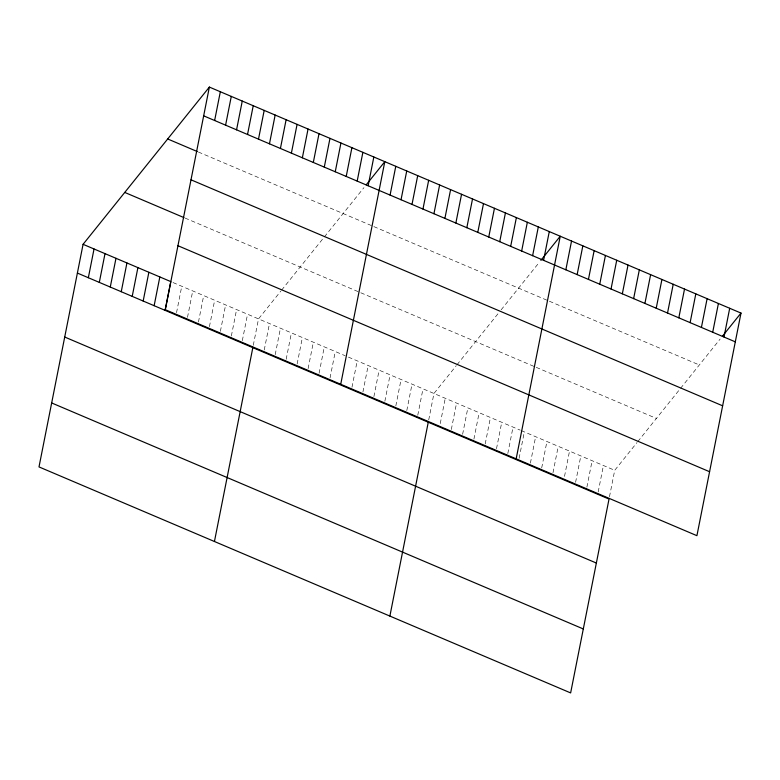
<?xml version="1.0" encoding="UTF-8"?>
<svg xmlns="http://www.w3.org/2000/svg" width="780" height="780" viewBox="0 0 780 780"><rect width="100%" height="100%" fill="white"/><g stroke="black" fill="none" stroke-linecap="round" stroke-linejoin="round"><path stroke-width="0.58" stroke-dasharray="3.9 2.92" d="M176.524 312.721L181.759 286.26M187.493 317.382L192.728 290.921M198.451 322.043L203.687 295.591M209.42 326.703L214.656 300.251M220.379 331.363L225.625 304.912M231.348 336.024L236.584 309.572M242.317 340.694L247.553 314.233M253.276 345.355L258.521 318.893L280.839 291.096M264.244 350.015L269.48 323.554M275.203 354.676L280.449 328.214M286.172 359.336L291.408 332.875M297.141 363.997L302.377 337.535M308.1 368.657L313.346 342.196M319.069 373.318L324.305 346.856M330.037 377.978L335.273 351.526M351.965 387.299L357.201 360.848M362.924 391.96L368.17 365.508M373.893 396.63L379.129 370.168M384.862 401.29L390.098 374.829M395.821 405.951L401.066 379.49M406.79 410.611L412.025 384.15M417.758 415.272L422.994 388.81M428.717 419.933L433.953 393.471L456.281 365.674M440.242 423.589L445.253 398.278M451.318 429.536L456.553 403.075M462.608 434.343L467.854 407.881M473.909 439.14L479.144 412.688M485.209 443.947L490.444 417.485M496.499 448.744L501.745 422.292M507.8 453.55L513.035 427.089M519.1 458.357L524.335 431.896M530.39 463.154L535.636 436.693M541.691 467.961L546.926 441.499M552.991 472.758L558.226 446.306M564.515 476.414L569.527 451.103M575.582 482.362L580.827 455.91M586.882 487.168L592.117 460.707M598.182 491.975L603.418 465.514M609.472 496.772L614.718 470.311L637.036 442.523M281.59 290.17L323.671 237.773M324.344 236.935L363.968 187.609M457.031 364.748L498.44 313.19M501.13 309.845L539.409 262.187M637.786 441.597L679.867 389.191M680.54 388.362L720.164 339.027M198.393 152.022L372.733 226.132M373.834 226.6L548.35 300.787M549.383 301.226L699.328 364.972M185.055 218.059L535.197 366.912M536.231 367.351L656.389 418.431M172.994 282.535L345.14 355.719M348.426 357.113L520.231 430.151M521.255 430.589L614.718 470.311"/><path stroke-width="1.17" d="M209.362 87.077L165.282 309.689L696.92 535.684L741 313.082L209.362 87.077L83.08 244.316L39 466.918L570.638 692.923L609.024 499.073L77.386 273.068M88.345 277.729L94.039 248.976M99.313 282.389L105.008 253.636M110.272 287.06L115.976 258.297M121.241 291.72L126.935 262.957M132.21 296.38L137.904 267.618M143.169 301.041L148.863 272.279M154.138 305.702L159.832 276.939M165.107 310.362L170.8 281.599L83.08 244.316M214.636 120.5L220.33 91.747M225.595 125.161L231.29 96.408M236.564 129.821L242.258 101.069M247.533 134.482L253.227 105.729M258.492 139.152L264.186 110.389M269.461 143.812L275.155 115.05M280.42 148.473L286.114 119.71M214.441 541.495L252.827 347.656M291.389 153.133L297.082 124.371M302.357 157.794L308.051 129.031M313.316 162.454L319.01 133.692M324.285 167.115L329.979 138.352M335.244 171.775L340.938 143.013M346.213 176.436L351.907 147.683M357.181 181.096L362.875 152.344M368.14 185.757L373.834 157.004M340.723 384.267L384.803 161.665L366.2 184.831M390.078 195.088L395.772 166.325M401.037 199.748L406.731 170.986M412.006 204.409L417.7 175.646M422.965 209.069L428.659 180.307M433.933 213.73L439.627 184.967M444.902 218.39L450.596 189.628M455.861 223.051L461.555 194.288M389.883 616.073L428.259 422.233M466.83 227.711L472.524 198.949M477.789 232.372L483.493 203.619M488.758 237.032L494.452 208.28M499.726 241.693L505.421 212.94M510.685 246.353L516.38 217.601M521.654 251.023L527.348 222.261M532.623 255.684L538.317 226.922M543.582 260.344L549.276 231.582M516.165 458.845L560.245 236.243L540.891 260.335M565.841 269.802L571.545 241.049M577.142 274.609L582.835 245.846M588.442 279.415L594.136 250.653M599.742 284.212L605.436 255.45M611.033 289.019L616.726 260.257M622.333 293.816L628.027 265.064M633.633 298.623L639.327 269.86M644.923 303.42L650.617 274.667M656.224 308.227L661.918 279.464M667.524 313.034L673.218 284.271M678.815 317.831L684.518 289.068M690.115 322.637L695.809 293.875M701.415 327.434L707.109 298.681M712.715 332.241L718.409 303.478M724.006 337.038L729.7 308.285M722.397 336.248L741 313.082M203.668 115.84L735.306 341.845M167.69 138.967L197.291 151.554M191.002 179.809L722.641 405.815M124.751 192.426L183.963 217.601M177.947 245.72L709.585 471.724M64.72 337.038L596.349 563.043M51.665 402.948L583.303 628.953"/></g></svg>
